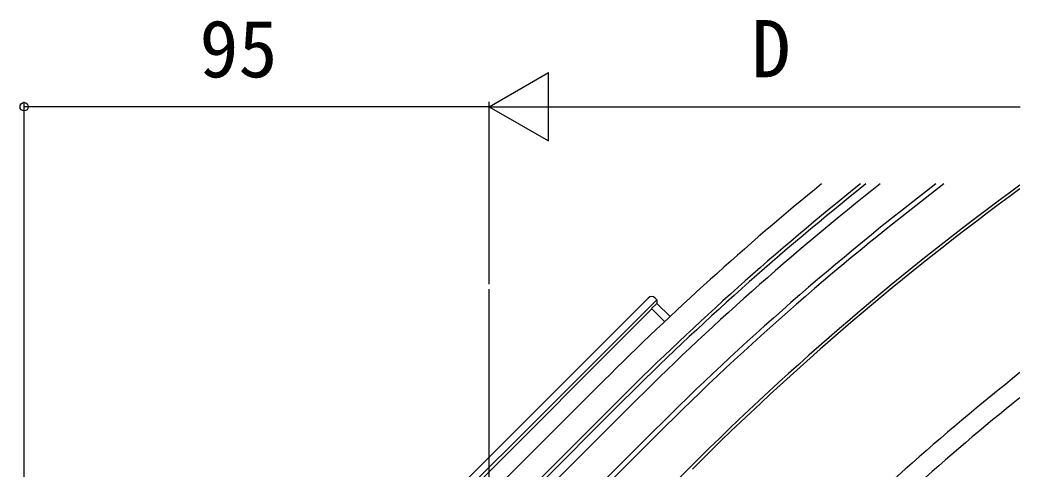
# Model space of a CAD drawing. Units: millimetres, scale not verified. Extents: x -700 to 700, y -1043 to 1037.
# Drawn here: x -496.5 to -292.1, y -701.5 to -609.7 of the extents above; entities that cross this region are included whole.
import ezdxf
from ezdxf.enums import TextEntityAlignment as Align

# ---------------------------------------------------------------- set-up
doc = ezdxf.new("R2010")
doc.units = ezdxf.units.MM
doc.header["$LTSCALE"] = 6
for name, color, linetype in [('0-4_YKK_12', 2, 'Continuous'), ('0-5_YKK_13', 4, 'Continuous'), ('0-6_YKK_D', 6, 'Continuous')]:
    doc.layers.add(name, color=color, linetype=linetype)
doc.styles.add('ＭＳ ゴシック', font='')
doc.styles.get('ＭＳ ゴシック').set_extended_font_data('MS Gothic')

msp = doc.modelspace()

# ---------------------------------------------------------------- linework, layer by layer
at = {"layer": '0-4_YKK_12'}
for p, q in [((-400.6, -967.422), (-400.6, -664.695)), ((-377.146, -683.408), (-427.704, -733.966)), ((-373.611, -686.943), (-424.169, -737.501)), ((-366.186, -694.368), (-393.41, -721.592))]:
    msp.add_line(p, q, dxfattribs=at)
msp.add_lwpolyline([(-371.919, -713.536), (-369.368, -710.985), (-359.469, -701.085)], dxfattribs=at)
for radius, start in [(595.5, 129.22885), (590.5, 128.63078), (580, 127.31381), (570.5, 126.08914), (569.9, 126.13312), (540, 128.48526), (540, 128.48526), (536, 128.826)]:
    msp.add_arc((43.936, -1104.49), radius, start, 135, dxfattribs=at)
at = {"layer": '0-5_YKK_13'}
for p, q in [((-368.086, -666.541), (-431.387, -729.842)), ((-366.319, -667.631), (-367.38, -668.692)), ((-366.319, -666.896), (-366.674, -666.541)), ((-363.627, -670.323), (-366.319, -667.631)), ((-431.214, -732.655), (-367.315, -668.757)), ((-367.38, -668.692), (-364.728, -671.343)), ((-373.116, -687.438), (-437.816, -752.139)), ((-371.843, -688.711), (-436.543, -753.411)), ((-366.893, -693.661), (-394.117, -720.884))]:
    msp.add_line(p, q, dxfattribs=at)
msp.add_lwpolyline([(-430.327, -730.903), (-366.319, -666.896), (-366.319, -667.631)], dxfattribs=at)
for radius, start in [(589.8, 128.54561), (588, 128.32493), (581, 127.44301)]:
    msp.add_arc((43.936, -1104.49), radius, start, 135, dxfattribs=at)
msp.add_ellipse((-367.38, -667.252), major_axis=(0, 1.004), ratio=0.99628, start_param=5.4996506, end_param=7.06672, dxfattribs=at)
at = {"layer": '0-6_YKK_D'}
for p, q in [((-400.6, -627.421), (-388.476, -620.421)), ((-388.476, -634.421), (-388.476, -620.421)), ((-495.6, -777.746), (-495.6, -626.421)), ((-400.6, -663.695), (-400.6, -626.421)), ((-400.6, -663.695), (-400.6, -626.421)), ((-400.6, -627.421), (-495.6, -627.421)), ((-400.6, -627.421), (-388.476, -634.421)), ((-400.6, -627.421), (-376.351, -627.421)), ((-386.6, -627.421), (-292.113, -627.421))]:
    msp.add_line(p, q, dxfattribs=at)
msp.add_circle((-495.6, -627.421), 0.85, dxfattribs=at)

# ---------------------------------------------------------------- texts
at = {"layer": '0-6_YKK_D', "style": 'ＭＳ ゴシック'}
for s, p in [('95', (-459.782, -624.921)), ('D', (-346.948, -624.921))]:
    msp.add_text(s, height=11.73, dxfattribs=at).set_placement(p, align=Align.BOTTOM_LEFT)

doc.saveas('drawing.dxf')
